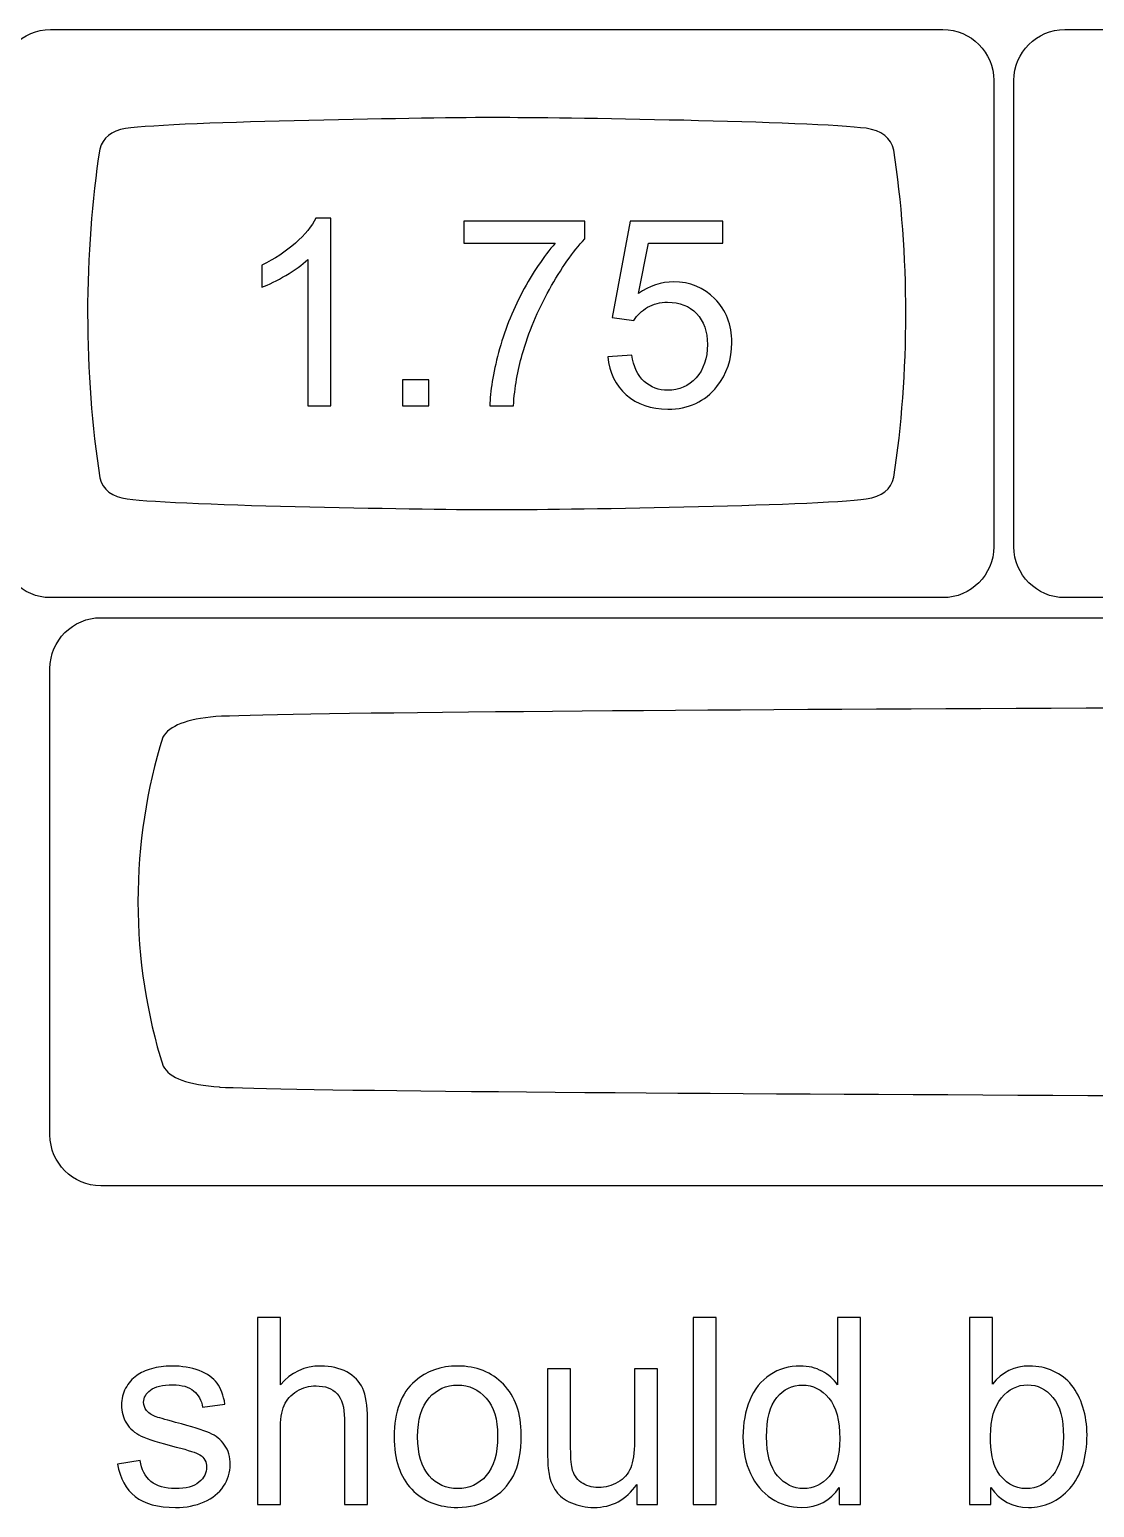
# Model space of a CAD drawing. Header units: millimetres. Extents: x -493 to 473, y -489 to 489.
# Drawn here: x -370.89 to -336.4, y 401.05 to 448.91 of the extents above; entities that cross this region are included whole.
import ezdxf

# ---------------------------------------------------------------- set-up
doc = ezdxf.new("R2010")
doc.units = ezdxf.units.MM
doc.header["$MEASUREMENT"] = 0
doc.layers.add('Layer 1', color=7, linetype='Continuous')

msp = doc.modelspace()

# ---------------------------------------------------------------- linework, layer by layer
at = {"layer": 'Layer 1', "color": 169}
for points in [[(-370.2105, 430.5147), (-370.2105, 430.5147), (-341.3031, 430.5147), (-341.3031, 430.5147), (-341.3031, 430.5147), (-340.3976, 430.5147), (-339.6568, 431.2555), (-339.6568, 432.161), (-339.6568, 432.161), (-339.6568, 432.161), (-339.6568, 447.2684), (-339.6568, 447.2684), (-339.6568, 447.2684), (-339.6568, 448.1739), (-340.3976, 448.9147), (-341.3031, 448.9147), (-341.3031, 448.9147), (-341.3031, 448.9147), (-370.2105, 448.9147), (-370.2105, 448.9147), (-370.2105, 448.9147), (-371.116, 448.9147), (-371.8568, 448.1739), (-371.8568, 447.2684), (-371.8568, 447.2684), (-371.8568, 447.2684), (-371.8568, 432.161), (-371.8568, 432.161), (-371.8568, 432.161), (-371.8568, 431.2555), (-371.116, 430.5147), (-370.2105, 430.5147)], [(-337.3605, 430.5147), (-337.3605, 430.5147), (-303.8531, 430.5147), (-303.8531, 430.5147), (-303.8531, 430.5147), (-302.9476, 430.5147), (-302.2068, 431.2555), (-302.2068, 432.161), (-302.2068, 432.161), (-302.2068, 432.161), (-302.2068, 447.2684), (-302.2068, 447.2684), (-302.2068, 447.2684), (-302.2068, 448.1739), (-302.9476, 448.9147), (-303.8531, 448.9147), (-303.8531, 448.9147), (-303.8531, 448.9147), (-337.3605, 448.9147), (-337.3605, 448.9147), (-337.3605, 448.9147), (-338.266, 448.9147), (-339.0068, 448.1739), (-339.0068, 447.2684), (-339.0068, 447.2684), (-339.0068, 447.2684), (-339.0068, 432.161), (-339.0068, 432.161), (-339.0068, 432.161), (-339.0068, 431.2555), (-338.266, 430.5147), (-337.3605, 430.5147)], [(-368.5793, 411.4647), (-368.5793, 411.4647), (-256.8717, 411.4647), (-256.8717, 411.4647), (-256.8717, 411.4647), (-255.9665, 411.4647), (-255.2255, 412.2055), (-255.2255, 413.111), (-255.2255, 413.111), (-255.2255, 413.111), (-255.2255, 428.2184), (-255.2255, 428.2184), (-255.2255, 428.2184), (-255.2255, 429.1239), (-255.9665, 429.8647), (-256.8717, 429.8647), (-256.8717, 429.8647), (-256.8717, 429.8647), (-368.5793, 429.8647), (-368.5793, 429.8647), (-368.5793, 429.8647), (-369.4845, 429.8647), (-370.2255, 429.1239), (-370.2255, 428.2184), (-370.2255, 428.2184), (-370.2255, 428.2184), (-370.2255, 413.111), (-370.2255, 413.111), (-370.2255, 413.111), (-370.2255, 412.2055), (-369.4845, 411.4647), (-368.5793, 411.4647)]]:
    msp.add_open_spline(points, degree=3, knots=[0, 0, 0, 0, 0.1111111, 0.1111111, 0.1111111, 0.1111111, 0.2222222, 0.2222222, 0.2222222, 0.2222222, 0.3333333, 0.3333333, 0.3333333, 0.3333333, 0.4444444, 0.4444444, 0.4444444, 0.4444444, 0.5555556, 0.5555556, 0.5555556, 0.5555556, 0.6666667, 0.6666667, 0.6666667, 0.6666667, 0.7777778, 0.7777778, 0.7777778, 0.7777778, 1, 1, 1, 1], dxfattribs=at)
at = {"layer": 'Layer 1', "color": 159}
for points in [[(-355.7568, 446.0641), (-353.8845, 446.0637), (-345.4592, 445.9416), (-343.7941, 445.716), (-343.7941, 445.716), (-343.7941, 445.716), (-343.7941, 445.716), (-343.7941, 445.716), (-343.7941, 445.716), (-343.2883, 445.6431), (-342.987, 445.4105), (-342.8962, 445.0058), (-342.8962, 445.0058), (-342.6449, 443.3529), (-342.5073, 441.5713), (-342.5069, 439.7136), (-342.5069, 439.7136), (-342.5065, 437.8559), (-342.6431, 436.0742), (-342.8937, 434.4213), (-342.8937, 434.4213), (-342.9841, 434.0171), (-343.2848, 433.7847), (-343.7896, 433.7118), (-343.7896, 433.7118), (-345.455, 433.4869), (-353.8919, 433.3639), (-355.7537, 433.3643), (-355.7537, 433.3643), (-357.6156, 433.3646), (-366.0567, 433.4879), (-367.7227, 433.7137), (-367.7227, 433.7137), (-367.7227, 433.7137), (-367.7226, 433.7141), (-367.7226, 433.7141), (-367.7226, 433.7141), (-368.2141, 433.7849), (-368.5126, 434.0066), (-368.6122, 434.3905), (-368.6122, 434.3905), (-368.8668, 436.0527), (-369.0063, 437.8448), (-369.0067, 439.7157), (-369.0067, 439.7157), (-369.0071, 441.5866), (-368.8684, 443.3819), (-368.6142, 445.0452), (-368.6142, 445.0452), (-368.518, 445.4121), (-368.2394, 445.6301), (-367.7834, 445.7093), (-367.7834, 445.7093), (-366.1011, 445.9393), (-357.6291, 446.0645), (-355.7568, 446.0641)], [(-312.7255, 427.0141), (-308.8722, 427.0137), (-264.1516, 426.8916), (-260.7248, 426.666), (-260.7248, 426.666), (-260.7248, 426.666), (-260.7248, 426.666), (-260.7248, 426.666), (-260.7248, 426.666), (-259.6838, 426.5931), (-259.0637, 426.3605), (-258.8769, 425.9558), (-258.8769, 425.9558), (-258.3597, 424.3028), (-258.0765, 422.5212), (-258.0757, 420.6636), (-258.0757, 420.6636), (-258.0749, 418.8059), (-258.356, 417.0242), (-258.8717, 415.3713), (-258.8717, 415.3713), (-259.0578, 414.9671), (-259.6766, 414.7347), (-260.7154, 414.6619), (-260.7154, 414.6619), (-264.143, 414.4369), (-308.8874, 414.3139), (-312.7192, 414.3143), (-312.7192, 414.3143), (-316.5509, 414.3146), (-361.3041, 414.4379), (-364.7327, 414.6636), (-364.7327, 414.6636), (-364.7327, 414.6636), (-364.7325, 414.6641), (-364.7325, 414.6641), (-364.7325, 414.6641), (-365.7441, 414.7349), (-366.3585, 414.9566), (-366.5635, 415.3405), (-366.5635, 415.3405), (-367.0874, 417.0027), (-367.3745, 418.7949), (-367.3753, 420.6657), (-367.3753, 420.6657), (-367.3761, 422.5366), (-367.0908, 424.3319), (-366.5675, 425.9952), (-366.5675, 425.9952), (-366.3696, 426.3621), (-365.7963, 426.58), (-364.8578, 426.6593), (-364.8578, 426.6593), (-361.3955, 426.8893), (-316.5788, 427.0145), (-312.7255, 427.0141)]]:
    msp.add_open_spline(points, degree=3, knots=[0, 0, 0, 0, 0.0666667, 0.0666667, 0.0666667, 0.0666667, 0.1333333, 0.1333333, 0.1333333, 0.1333333, 0.2, 0.2, 0.2, 0.2, 0.2666667, 0.2666667, 0.2666667, 0.2666667, 0.3333333, 0.3333333, 0.3333333, 0.3333333, 0.4, 0.4, 0.4, 0.4, 0.4666667, 0.4666667, 0.4666667, 0.4666667, 0.5333333, 0.5333333, 0.5333333, 0.5333333, 0.6, 0.6, 0.6, 0.6, 0.6666667, 0.6666667, 0.6666667, 0.6666667, 0.7333333, 0.7333333, 0.7333333, 0.7333333, 0.8, 0.8, 0.8, 0.8, 0.8666667, 0.8666667, 0.8666667, 0.8666667, 1, 1, 1, 1], dxfattribs=at)
at = {"layer": 'Layer 1', "color": 132}
for points, knots in [([(-361.1338, 436.7218), (-361.1338, 436.7218), (-361.8789, 436.7218), (-361.8789, 436.7218), (-361.8789, 436.7218), (-361.8789, 436.7218), (-361.8789, 441.4659), (-361.8789, 441.4659), (-361.8789, 441.4659), (-362.0581, 441.2938), (-362.2937, 441.123), (-362.5844, 440.9523), (-362.5844, 440.9523), (-362.8751, 440.7815), (-363.1376, 440.6531), (-363.369, 440.5685), (-363.369, 440.5685), (-363.369, 440.5685), (-363.369, 441.2881), (-363.369, 441.2881), (-363.369, 441.2881), (-362.9527, 441.4829), (-362.5887, 441.7199), (-362.2768, 441.9993), (-362.2768, 441.9993), (-361.965, 442.2773), (-361.7434, 442.5468), (-361.6136, 442.8093), (-361.6136, 442.8093), (-361.6136, 442.8093), (-361.1338, 442.8093), (-361.1338, 442.8093), (-361.1338, 442.8093), (-361.1338, 442.8093), (-361.1338, 436.7218), (-361.1338, 436.7218)], [0, 0, 0, 0, 0.1, 0.1, 0.1, 0.1, 0.2, 0.2, 0.2, 0.2, 0.3, 0.3, 0.3, 0.3, 0.4, 0.4, 0.4, 0.4, 0.5, 0.5, 0.5, 0.5, 0.6, 0.6, 0.6, 0.6, 0.7, 0.7, 0.7, 0.7, 0.8, 0.8, 0.8, 0.8, 1, 1, 1, 1]), ([(-356.8244, 441.9965), (-356.8244, 441.9965), (-356.8244, 442.7077), (-356.8244, 442.7077), (-356.8244, 442.7077), (-356.8244, 442.7077), (-352.9043, 442.7077), (-352.9043, 442.7077), (-352.9043, 442.7077), (-352.9043, 442.7077), (-352.9043, 442.132), (-352.9043, 442.132), (-352.9043, 442.132), (-353.2896, 441.7213), (-353.6734, 441.1752), (-354.0516, 440.4937), (-354.0516, 440.4937), (-354.4311, 439.8121), (-354.7232, 439.1108), (-354.9307, 438.3897), (-354.9307, 438.3897), (-355.0788, 437.8831), (-355.1748, 437.3258), (-355.2157, 436.7218), (-355.2157, 436.7218), (-355.2157, 436.7218), (-355.9777, 436.7218), (-355.9777, 436.7218), (-355.9777, 436.7218), (-355.9692, 437.1988), (-355.8761, 437.7759), (-355.6969, 438.4518), (-355.6969, 438.4518), (-355.5177, 439.1291), (-355.2623, 439.7811), (-354.9279, 440.409), (-354.9279, 440.409), (-354.5934, 441.0369), (-354.2378, 441.5661), (-353.8611, 441.9965), (-353.8611, 441.9965), (-353.8611, 441.9965), (-356.8244, 441.9965), (-356.8244, 441.9965)], [0, 0, 0, 0, 0.0833333, 0.0833333, 0.0833333, 0.0833333, 0.1666667, 0.1666667, 0.1666667, 0.1666667, 0.25, 0.25, 0.25, 0.25, 0.3333333, 0.3333333, 0.3333333, 0.3333333, 0.4166667, 0.4166667, 0.4166667, 0.4166667, 0.5, 0.5, 0.5, 0.5, 0.5833333, 0.5833333, 0.5833333, 0.5833333, 0.6666667, 0.6666667, 0.6666667, 0.6666667, 0.75, 0.75, 0.75, 0.75, 0.8333333, 0.8333333, 0.8333333, 0.8333333, 1, 1, 1, 1]), ([(-352.1579, 438.3135), (-352.1579, 438.3135), (-351.379, 438.3728), (-351.379, 438.3728), (-351.379, 438.3728), (-351.3211, 437.9932), (-351.1871, 437.7082), (-350.9782, 437.5162), (-350.9782, 437.5162), (-350.7694, 437.3258), (-350.514, 437.2298), (-350.2134, 437.2298), (-350.2134, 437.2298), (-349.8508, 437.2298), (-349.5474, 437.3653), (-349.3004, 437.6348), (-349.3004, 437.6348), (-349.0549, 437.9057), (-348.9321, 438.2641), (-348.9321, 438.71), (-348.9321, 438.71), (-348.9321, 439.1348), (-349.0492, 439.4692), (-349.2849, 439.7147), (-349.2849, 439.7147), (-349.5206, 439.9603), (-349.8324, 440.083), (-350.2205, 440.083), (-350.2205, 440.083), (-350.4618, 440.083), (-350.6777, 440.028), (-350.8696, 439.9179), (-350.8696, 439.9179), (-351.0601, 439.8079), (-351.2096, 439.6654), (-351.3197, 439.4904), (-351.3197, 439.4904), (-351.3197, 439.4904), (-352.0224, 439.592), (-352.0224, 439.592), (-352.0224, 439.592), (-352.0224, 439.592), (-351.4382, 442.7077), (-351.4382, 442.7077), (-351.4382, 442.7077), (-351.4382, 442.7077), (-348.4326, 442.7077), (-348.4326, 442.7077), (-348.4326, 442.7077), (-348.4326, 442.7077), (-348.4326, 441.9965), (-348.4326, 441.9965), (-348.4326, 441.9965), (-348.4326, 441.9965), (-350.8442, 441.9965), (-350.8442, 441.9965), (-350.8442, 441.9965), (-350.8442, 441.9965), (-351.1673, 440.361), (-351.1673, 440.361), (-351.1673, 440.361), (-350.8047, 440.6164), (-350.4237, 440.7434), (-350.0257, 440.7434), (-350.0257, 440.7434), (-349.498, 440.7434), (-349.0521, 440.56), (-348.6894, 440.1931), (-348.6894, 440.1931), (-348.3268, 439.8262), (-348.1447, 439.3549), (-348.1447, 438.7792), (-348.1447, 438.7792), (-348.1447, 438.2303), (-348.3042, 437.7561), (-348.6231, 437.3568), (-348.6231, 437.3568), (-349.0111, 436.8657), (-349.5417, 436.6202), (-350.2134, 436.6202), (-350.2134, 436.6202), (-350.7637, 436.6202), (-351.2125, 436.7754), (-351.561, 437.0845), (-351.561, 437.0845), (-351.9095, 437.3935), (-352.1085, 437.8027), (-352.1579, 438.3135)], [0, 0, 0, 0, 0.0434783, 0.0434783, 0.0434783, 0.0434783, 0.0869565, 0.0869565, 0.0869565, 0.0869565, 0.1304348, 0.1304348, 0.1304348, 0.1304348, 0.173913, 0.173913, 0.173913, 0.173913, 0.2173913, 0.2173913, 0.2173913, 0.2173913, 0.2608696, 0.2608696, 0.2608696, 0.2608696, 0.3043478, 0.3043478, 0.3043478, 0.3043478, 0.3478261, 0.3478261, 0.3478261, 0.3478261, 0.3913043, 0.3913043, 0.3913043, 0.3913043, 0.4347826, 0.4347826, 0.4347826, 0.4347826, 0.4782609, 0.4782609, 0.4782609, 0.4782609, 0.5217391, 0.5217391, 0.5217391, 0.5217391, 0.5652174, 0.5652174, 0.5652174, 0.5652174, 0.6086957, 0.6086957, 0.6086957, 0.6086957, 0.6521739, 0.6521739, 0.6521739, 0.6521739, 0.6956522, 0.6956522, 0.6956522, 0.6956522, 0.7391304, 0.7391304, 0.7391304, 0.7391304, 0.7826087, 0.7826087, 0.7826087, 0.7826087, 0.826087, 0.826087, 0.826087, 0.826087, 0.8695652, 0.8695652, 0.8695652, 0.8695652, 0.9130435, 0.9130435, 0.9130435, 0.9130435, 1, 1, 1, 1]), ([(-358.8041, 436.7218), (-358.8041, 436.7218), (-358.8041, 437.5685), (-358.8041, 437.5685), (-358.8041, 437.5685), (-358.8041, 437.5685), (-357.9575, 437.5685), (-357.9575, 437.5685), (-357.9575, 437.5685), (-357.9575, 437.5685), (-357.9575, 436.7218), (-357.9575, 436.7218), (-357.9575, 436.7218), (-357.9575, 436.7218), (-358.8041, 436.7218), (-358.8041, 436.7218)], [0, 0, 0, 0, 0.2, 0.2, 0.2, 0.2, 0.4, 0.4, 0.4, 0.4, 0.6, 0.6, 0.6, 0.6, 1, 1, 1, 1])]:
    msp.add_open_spline(points, degree=3, knots=knots, dxfattribs=at)
at = {"layer": 'Layer 1', "color": 250}
for points, knots in [([(-363.5086, 401.139), (-363.5086, 401.139), (-363.5086, 407.2011), (-363.5086, 407.2011), (-363.5086, 407.2011), (-363.5086, 407.2011), (-362.7635, 407.2011), (-362.7635, 407.2011), (-362.7635, 407.2011), (-362.7635, 407.2011), (-362.7635, 405.0195), (-362.7635, 405.0195), (-362.7635, 405.0195), (-362.4178, 405.4245), (-361.9818, 405.6263), (-361.454, 405.6263), (-361.454, 405.6263), (-361.1309, 405.6263), (-360.8501, 405.5628), (-360.6102, 405.4344), (-360.6102, 405.4344), (-360.3717, 405.306), (-360.201, 405.1296), (-360.098, 404.9038), (-360.098, 404.9038), (-359.995, 404.678), (-359.9442, 404.3493), (-359.9442, 403.9203), (-359.9442, 403.9203), (-359.9442, 403.9203), (-359.9442, 401.139), (-359.9442, 401.139), (-359.9442, 401.139), (-359.9442, 401.139), (-360.6892, 401.139), (-360.6892, 401.139), (-360.6892, 401.139), (-360.6892, 401.139), (-360.6892, 403.9175), (-360.6892, 403.9175), (-360.6892, 403.9175), (-360.6892, 404.2886), (-360.7697, 404.5595), (-360.9291, 404.7288), (-360.9291, 404.7288), (-361.09, 404.8982), (-361.3158, 404.9828), (-361.6093, 404.9828), (-361.6093, 404.9828), (-361.828, 404.9828), (-362.034, 404.9264), (-362.2273, 404.8121), (-362.2273, 404.8121), (-362.4206, 404.6978), (-362.5575, 404.5426), (-362.6408, 404.3464), (-362.6408, 404.3464), (-362.7226, 404.1517), (-362.7635, 403.8822), (-362.7635, 403.5379), (-362.7635, 403.5379), (-362.7635, 403.5379), (-362.7635, 401.139), (-362.7635, 401.139), (-362.7635, 401.139), (-362.7635, 401.139), (-363.5086, 401.139), (-363.5086, 401.139)], [0, 0, 0, 0, 0.0555556, 0.0555556, 0.0555556, 0.0555556, 0.1111111, 0.1111111, 0.1111111, 0.1111111, 0.1666667, 0.1666667, 0.1666667, 0.1666667, 0.2222222, 0.2222222, 0.2222222, 0.2222222, 0.2777778, 0.2777778, 0.2777778, 0.2777778, 0.3333333, 0.3333333, 0.3333333, 0.3333333, 0.3888889, 0.3888889, 0.3888889, 0.3888889, 0.4444444, 0.4444444, 0.4444444, 0.4444444, 0.5, 0.5, 0.5, 0.5, 0.5555556, 0.5555556, 0.5555556, 0.5555556, 0.6111111, 0.6111111, 0.6111111, 0.6111111, 0.6666667, 0.6666667, 0.6666667, 0.6666667, 0.7222222, 0.7222222, 0.7222222, 0.7222222, 0.7777778, 0.7777778, 0.7777778, 0.7777778, 0.8333333, 0.8333333, 0.8333333, 0.8333333, 0.8888889, 0.8888889, 0.8888889, 0.8888889, 1, 1, 1, 1]), ([(-349.3991, 401.139), (-349.3991, 401.139), (-349.3991, 407.2011), (-349.3991, 407.2011), (-349.3991, 407.2011), (-349.3991, 407.2011), (-348.6541, 407.2011), (-348.6541, 407.2011), (-348.6541, 407.2011), (-348.6541, 407.2011), (-348.6541, 401.139), (-348.6541, 401.139), (-348.6541, 401.139), (-348.6541, 401.139), (-349.3991, 401.139), (-349.3991, 401.139)], [0, 0, 0, 0, 0.2, 0.2, 0.2, 0.2, 0.4, 0.4, 0.4, 0.4, 0.6, 0.6, 0.6, 0.6, 1, 1, 1, 1]), ([(-344.6649, 401.139), (-344.6649, 401.139), (-344.6649, 401.6964), (-344.6649, 401.6964), (-344.6649, 401.6964), (-344.9429, 401.2632), (-345.3521, 401.0459), (-345.8926, 401.0459), (-345.8926, 401.0459), (-346.2425, 401.0459), (-346.5642, 401.1418), (-346.8563, 401.3351), (-346.8563, 401.3351), (-347.1498, 401.5271), (-347.377, 401.7966), (-347.5393, 402.1409), (-347.5393, 402.1409), (-347.7002, 402.4866), (-347.7806, 402.8831), (-347.7806, 403.3318), (-347.7806, 403.3318), (-347.7806, 403.7693), (-347.7072, 404.1658), (-347.5619, 404.5228), (-347.5619, 404.5228), (-347.4151, 404.8784), (-347.1964, 405.1522), (-346.9043, 405.3413), (-346.9043, 405.3413), (-346.6136, 405.5318), (-346.2862, 405.6263), (-345.9264, 405.6263), (-345.9264, 405.6263), (-345.6611, 405.6263), (-345.4255, 405.5699), (-345.2195, 405.4584), (-345.2195, 405.4584), (-345.0134, 405.3469), (-344.8455, 405.2001), (-344.7157, 405.0209), (-344.7157, 405.0209), (-344.7157, 405.0209), (-344.7157, 407.2011), (-344.7157, 407.2011), (-344.7157, 407.2011), (-344.7157, 407.2011), (-343.9706, 407.2011), (-343.9706, 407.2011), (-343.9706, 407.2011), (-343.9706, 407.2011), (-343.9706, 401.139), (-343.9706, 401.139), (-343.9706, 401.139), (-343.9706, 401.139), (-344.6649, 401.139), (-344.6649, 401.139)], [0, 0, 0, 0, 0.0666667, 0.0666667, 0.0666667, 0.0666667, 0.1333333, 0.1333333, 0.1333333, 0.1333333, 0.2, 0.2, 0.2, 0.2, 0.2666667, 0.2666667, 0.2666667, 0.2666667, 0.3333333, 0.3333333, 0.3333333, 0.3333333, 0.4, 0.4, 0.4, 0.4, 0.4666667, 0.4666667, 0.4666667, 0.4666667, 0.5333333, 0.5333333, 0.5333333, 0.5333333, 0.6, 0.6, 0.6, 0.6, 0.6666667, 0.6666667, 0.6666667, 0.6666667, 0.7333333, 0.7333333, 0.7333333, 0.7333333, 0.8, 0.8, 0.8, 0.8, 0.8666667, 0.8666667, 0.8666667, 0.8666667, 1, 1, 1, 1]), ([(-339.7543, 401.139), (-339.7543, 401.139), (-340.4486, 401.139), (-340.4486, 401.139), (-340.4486, 401.139), (-340.4486, 401.139), (-340.4486, 407.2011), (-340.4486, 407.2011), (-340.4486, 407.2011), (-340.4486, 407.2011), (-339.7035, 407.2011), (-339.7035, 407.2011), (-339.7035, 407.2011), (-339.7035, 407.2011), (-339.7035, 405.0379), (-339.7035, 405.0379), (-339.7035, 405.0379), (-339.3888, 405.4302), (-338.9881, 405.6263), (-338.4998, 405.6263), (-338.4998, 405.6263), (-338.2303, 405.6263), (-337.9735, 405.5727), (-337.7322, 405.464), (-337.7322, 405.464), (-337.4909, 405.3554), (-337.2934, 405.2016), (-337.1367, 405.0054), (-337.1367, 405.0054), (-336.9815, 404.8079), (-336.8587, 404.5708), (-336.7712, 404.2928), (-336.7712, 404.2928), (-336.6823, 404.0162), (-336.6386, 403.7185), (-336.6386, 403.4024), (-336.6386, 403.4024), (-336.6386, 402.6517), (-336.8249, 402.0703), (-337.196, 401.6611), (-337.196, 401.6611), (-337.5685, 401.2505), (-338.0144, 401.0459), (-338.5351, 401.0459), (-338.5351, 401.0459), (-339.053, 401.0459), (-339.4594, 401.2618), (-339.7543, 401.6922), (-339.7543, 401.6922), (-339.7543, 401.6922), (-339.7543, 401.139), (-339.7543, 401.139)], [0, 0, 0, 0, 0.0714286, 0.0714286, 0.0714286, 0.0714286, 0.1428571, 0.1428571, 0.1428571, 0.1428571, 0.2142857, 0.2142857, 0.2142857, 0.2142857, 0.2857143, 0.2857143, 0.2857143, 0.2857143, 0.3571429, 0.3571429, 0.3571429, 0.3571429, 0.4285714, 0.4285714, 0.4285714, 0.4285714, 0.5, 0.5, 0.5, 0.5, 0.5714286, 0.5714286, 0.5714286, 0.5714286, 0.6428571, 0.6428571, 0.6428571, 0.6428571, 0.7142857, 0.7142857, 0.7142857, 0.7142857, 0.7857143, 0.7857143, 0.7857143, 0.7857143, 0.8571429, 0.8571429, 0.8571429, 0.8571429, 1, 1, 1, 1]), ([(-368.0382, 402.4513), (-368.0382, 402.4513), (-367.3016, 402.5699), (-367.3016, 402.5699), (-367.3016, 402.5699), (-367.2607, 402.2749), (-367.145, 402.0492), (-366.9559, 401.8911), (-366.9559, 401.8911), (-366.7668, 401.7345), (-366.5015, 401.6555), (-366.1629, 401.6555), (-366.1629, 401.6555), (-365.82, 401.6555), (-365.566, 401.7246), (-365.3995, 401.8643), (-365.3995, 401.8643), (-365.2344, 402.0026), (-365.1511, 402.1663), (-365.1511, 402.354), (-365.1511, 402.354), (-365.1511, 402.5219), (-365.2259, 402.6545), (-365.3741, 402.7505), (-365.3741, 402.7505), (-365.4785, 402.8168), (-365.7325, 402.9001), (-366.1361, 403.0031), (-366.1361, 403.0031), (-366.6808, 403.1399), (-367.0575, 403.2585), (-367.2692, 403.3587), (-367.2692, 403.3587), (-367.4794, 403.4603), (-367.6389, 403.5985), (-367.7475, 403.7763), (-367.7475, 403.7763), (-367.8562, 403.9527), (-367.9112, 404.1489), (-367.9112, 404.3634), (-367.9112, 404.3634), (-367.9112, 404.5595), (-367.8661, 404.7401), (-367.7772, 404.9066), (-367.7772, 404.9066), (-367.6869, 405.0731), (-367.5655, 405.2114), (-367.4117, 405.3215), (-367.4117, 405.3215), (-367.296, 405.4062), (-367.138, 405.4781), (-366.939, 405.5374), (-366.939, 405.5374), (-366.7386, 405.5967), (-366.5255, 405.6263), (-366.2969, 405.6263), (-366.2969, 405.6263), (-365.9526, 405.6263), (-365.6507, 405.5769), (-365.391, 405.4767), (-365.391, 405.4767), (-365.13, 405.3779), (-364.938, 405.2425), (-364.8139, 405.0731), (-364.8139, 405.0731), (-364.6911, 404.9024), (-364.605, 404.6752), (-364.5585, 404.3902), (-364.5585, 404.3902), (-364.5585, 404.3902), (-365.2866, 404.2886), (-365.2866, 404.2886), (-365.2866, 404.2886), (-365.319, 404.5172), (-365.415, 404.6964), (-365.573, 404.8248), (-365.573, 404.8248), (-365.7311, 404.9532), (-365.954, 405.0167), (-366.2433, 405.0167), (-366.2433, 405.0167), (-366.5834, 405.0167), (-366.8275, 404.9603), (-366.9729, 404.8474), (-366.9729, 404.8474), (-367.1182, 404.7345), (-367.1916, 404.6018), (-367.1916, 404.4509), (-367.1916, 404.4509), (-367.1916, 404.3549), (-367.1619, 404.2674), (-367.1013, 404.1898), (-367.1013, 404.1898), (-367.0406, 404.1108), (-366.946, 404.0445), (-366.8162, 403.9922), (-366.8162, 403.9922), (-366.7414, 403.964), (-366.5241, 403.9005), (-366.1601, 403.8017), (-366.1601, 403.8017), (-365.6351, 403.662), (-365.2682, 403.5463), (-365.0594, 403.4574), (-365.0594, 403.4574), (-364.8506, 403.3685), (-364.6869, 403.2373), (-364.5683, 403.068), (-364.5683, 403.068), (-364.4484, 402.8972), (-364.3891, 402.6856), (-364.3891, 402.4316), (-364.3891, 402.4316), (-364.3891, 402.1846), (-364.4611, 401.9518), (-364.6064, 401.7331), (-364.6064, 401.7331), (-364.7518, 401.5144), (-364.9606, 401.345), (-365.233, 401.2251), (-365.233, 401.2251), (-365.5067, 401.1051), (-365.8158, 401.0459), (-366.1601, 401.0459), (-366.1601, 401.0459), (-366.7301, 401.0459), (-367.1662, 401.1644), (-367.4653, 401.4001), (-367.4653, 401.4001), (-367.7645, 401.6371), (-367.955, 401.9871), (-368.0382, 402.4513)], [0, 0, 0, 0, 0.0294118, 0.0294118, 0.0294118, 0.0294118, 0.0588235, 0.0588235, 0.0588235, 0.0588235, 0.0882353, 0.0882353, 0.0882353, 0.0882353, 0.1176471, 0.1176471, 0.1176471, 0.1176471, 0.1470588, 0.1470588, 0.1470588, 0.1470588, 0.1764706, 0.1764706, 0.1764706, 0.1764706, 0.2058824, 0.2058824, 0.2058824, 0.2058824, 0.2352941, 0.2352941, 0.2352941, 0.2352941, 0.2647059, 0.2647059, 0.2647059, 0.2647059, 0.2941176, 0.2941176, 0.2941176, 0.2941176, 0.3235294, 0.3235294, 0.3235294, 0.3235294, 0.3529412, 0.3529412, 0.3529412, 0.3529412, 0.3823529, 0.3823529, 0.3823529, 0.3823529, 0.4117647, 0.4117647, 0.4117647, 0.4117647, 0.4411765, 0.4411765, 0.4411765, 0.4411765, 0.4705882, 0.4705882, 0.4705882, 0.4705882, 0.5, 0.5, 0.5, 0.5, 0.5294118, 0.5294118, 0.5294118, 0.5294118, 0.5588235, 0.5588235, 0.5588235, 0.5588235, 0.5882353, 0.5882353, 0.5882353, 0.5882353, 0.6176471, 0.6176471, 0.6176471, 0.6176471, 0.6470588, 0.6470588, 0.6470588, 0.6470588, 0.6764706, 0.6764706, 0.6764706, 0.6764706, 0.7058824, 0.7058824, 0.7058824, 0.7058824, 0.7352941, 0.7352941, 0.7352941, 0.7352941, 0.7647059, 0.7647059, 0.7647059, 0.7647059, 0.7941176, 0.7941176, 0.7941176, 0.7941176, 0.8235294, 0.8235294, 0.8235294, 0.8235294, 0.8529412, 0.8529412, 0.8529412, 0.8529412, 0.8823529, 0.8823529, 0.8823529, 0.8823529, 0.9117647, 0.9117647, 0.9117647, 0.9117647, 0.9411765, 0.9411765, 0.9411765, 0.9411765, 1, 1, 1, 1]), ([(-359.0792, 403.3361), (-359.0792, 404.1475), (-358.8534, 404.7486), (-358.4005, 405.1395), (-358.4005, 405.1395), (-358.0237, 405.464), (-357.5623, 405.6263), (-357.019, 405.6263), (-357.019, 405.6263), (-356.4165, 405.6263), (-355.9226, 405.4287), (-355.5388, 405.0336), (-355.5388, 405.0336), (-355.1563, 404.6399), (-354.9644, 404.0938), (-354.9644, 403.3982), (-354.9644, 403.3982), (-354.9644, 402.8337), (-355.0491, 402.3906), (-355.2184, 402.0675), (-355.2184, 402.0675), (-355.3878, 401.7444), (-355.6347, 401.4932), (-355.9593, 401.314), (-355.9593, 401.314), (-356.2824, 401.1348), (-356.6366, 401.0459), (-357.019, 401.0459), (-357.019, 401.0459), (-357.6342, 401.0459), (-358.1309, 401.242), (-358.5105, 401.6357), (-358.5105, 401.6357), (-358.8901, 402.0294), (-359.0792, 402.5967), (-359.0792, 403.3361)], [0, 0, 0, 0, 0.1, 0.1, 0.1, 0.1, 0.2, 0.2, 0.2, 0.2, 0.3, 0.3, 0.3, 0.3, 0.4, 0.4, 0.4, 0.4, 0.5, 0.5, 0.5, 0.5, 0.6, 0.6, 0.6, 0.6, 0.7, 0.7, 0.7, 0.7, 0.8, 0.8, 0.8, 0.8, 1, 1, 1, 1]), ([(-351.2208, 401.139), (-351.2208, 401.139), (-351.2208, 401.7923), (-351.2208, 401.7923), (-351.2208, 401.7923), (-351.5623, 401.2942), (-352.0252, 401.0459), (-352.6108, 401.0459), (-352.6108, 401.0459), (-352.869, 401.0459), (-353.1103, 401.0953), (-353.3347, 401.194), (-353.3347, 401.194), (-353.559, 401.2942), (-353.7255, 401.4184), (-353.8342, 401.568), (-353.8342, 401.568), (-353.9428, 401.719), (-354.019, 401.9024), (-354.0628, 402.1197), (-354.0628, 402.1197), (-354.0924, 402.2665), (-354.1079, 402.4979), (-354.1079, 402.814), (-354.1079, 402.814), (-354.1079, 402.814), (-354.1079, 405.5332), (-354.1079, 405.5332), (-354.1079, 405.5332), (-354.1079, 405.5332), (-353.3629, 405.5332), (-353.3629, 405.5332), (-353.3629, 405.5332), (-353.3629, 405.5332), (-353.3629, 403.1018), (-353.3629, 403.1018), (-353.3629, 403.1018), (-353.3629, 402.7138), (-353.3474, 402.4513), (-353.3177, 402.3173), (-353.3177, 402.3173), (-353.2712, 402.1211), (-353.1724, 401.9687), (-353.02, 401.8572), (-353.02, 401.8572), (-352.869, 401.7458), (-352.6827, 401.6893), (-352.4598, 401.6893), (-352.4598, 401.6893), (-352.2368, 401.6893), (-352.028, 401.7458), (-351.8332, 401.8601), (-351.8332, 401.8601), (-351.6385, 401.9744), (-351.5002, 402.131), (-351.4184, 402.3271), (-351.4184, 402.3271), (-351.3379, 402.5233), (-351.297, 402.8097), (-351.297, 403.1837), (-351.297, 403.1837), (-351.297, 403.1837), (-351.297, 405.5332), (-351.297, 405.5332), (-351.297, 405.5332), (-351.297, 405.5332), (-350.552, 405.5332), (-350.552, 405.5332), (-350.552, 405.5332), (-350.552, 405.5332), (-350.552, 401.139), (-350.552, 401.139), (-350.552, 401.139), (-350.552, 401.139), (-351.2208, 401.139), (-351.2208, 401.139)], [0, 0, 0, 0, 0.05, 0.05, 0.05, 0.05, 0.1, 0.1, 0.1, 0.1, 0.15, 0.15, 0.15, 0.15, 0.2, 0.2, 0.2, 0.2, 0.25, 0.25, 0.25, 0.25, 0.3, 0.3, 0.3, 0.3, 0.35, 0.35, 0.35, 0.35, 0.4, 0.4, 0.4, 0.4, 0.45, 0.45, 0.45, 0.45, 0.5, 0.5, 0.5, 0.5, 0.55, 0.55, 0.55, 0.55, 0.6, 0.6, 0.6, 0.6, 0.65, 0.65, 0.65, 0.65, 0.7, 0.7, 0.7, 0.7, 0.75, 0.75, 0.75, 0.75, 0.8, 0.8, 0.8, 0.8, 0.85, 0.85, 0.85, 0.85, 0.9, 0.9, 0.9, 0.9, 1, 1, 1, 1]), ([(-358.3172, 403.3347), (-358.3172, 402.7731), (-358.1944, 402.3525), (-357.9489, 402.0746), (-357.9489, 402.0746), (-357.702, 401.7952), (-357.3929, 401.6555), (-357.019, 401.6555), (-357.019, 401.6555), (-356.6493, 401.6555), (-356.3417, 401.7952), (-356.0947, 402.076), (-356.0947, 402.076), (-355.8492, 402.3568), (-355.7264, 402.7843), (-355.7264, 403.3587), (-355.7264, 403.3587), (-355.7264, 403.9005), (-355.8506, 404.3112), (-356.0975, 404.5891), (-356.0975, 404.5891), (-356.3445, 404.8685), (-356.6521, 405.0082), (-357.019, 405.0082), (-357.019, 405.0082), (-357.3929, 405.0082), (-357.702, 404.8699), (-357.9489, 404.592), (-357.9489, 404.592), (-358.1944, 404.314), (-358.3172, 403.8949), (-358.3172, 403.3347)], [0, 0, 0, 0, 0.1111111, 0.1111111, 0.1111111, 0.1111111, 0.2222222, 0.2222222, 0.2222222, 0.2222222, 0.3333333, 0.3333333, 0.3333333, 0.3333333, 0.4444444, 0.4444444, 0.4444444, 0.4444444, 0.5555556, 0.5555556, 0.5555556, 0.5555556, 0.6666667, 0.6666667, 0.6666667, 0.6666667, 0.7777778, 0.7777778, 0.7777778, 0.7777778, 1, 1, 1, 1]), ([(-347.0186, 403.3304), (-347.0186, 402.7688), (-346.9001, 402.3497), (-346.6616, 402.0717), (-346.6616, 402.0717), (-346.4245, 401.7938), (-346.1437, 401.6555), (-345.8206, 401.6555), (-345.8206, 401.6555), (-345.4946, 401.6555), (-345.218, 401.7881), (-344.9894, 402.0534), (-344.9894, 402.0534), (-344.7623, 402.3187), (-344.648, 402.7237), (-344.648, 403.2683), (-344.648, 403.2683), (-344.648, 403.8667), (-344.7637, 404.3069), (-344.9965, 404.5877), (-344.9965, 404.5877), (-345.2279, 404.8685), (-345.5144, 405.0082), (-345.8545, 405.0082), (-345.8545, 405.0082), (-346.1861, 405.0082), (-346.4626, 404.8742), (-346.6856, 404.6047), (-346.6856, 404.6047), (-346.9071, 404.3351), (-347.0186, 403.9104), (-347.0186, 403.3304)], [0, 0, 0, 0, 0.1111111, 0.1111111, 0.1111111, 0.1111111, 0.2222222, 0.2222222, 0.2222222, 0.2222222, 0.3333333, 0.3333333, 0.3333333, 0.3333333, 0.4444444, 0.4444444, 0.4444444, 0.4444444, 0.5555556, 0.5555556, 0.5555556, 0.5555556, 0.6666667, 0.6666667, 0.6666667, 0.6666667, 0.7777778, 0.7777778, 0.7777778, 0.7777778, 1, 1, 1, 1]), ([(-339.7628, 403.3685), (-339.7628, 402.8436), (-339.6908, 402.464), (-339.5483, 402.2298), (-339.5483, 402.2298), (-339.314, 401.8474), (-338.998, 401.6555), (-338.5986, 401.6555), (-338.5986, 401.6555), (-338.2727, 401.6555), (-337.9918, 401.7966), (-337.7562, 402.0788), (-337.7562, 402.0788), (-337.5191, 402.361), (-337.4006, 402.7815), (-337.4006, 403.3403), (-337.4006, 403.3403), (-337.4006, 403.9132), (-337.5135, 404.3351), (-337.7407, 404.6075), (-337.7407, 404.6075), (-337.9679, 404.8798), (-338.243, 405.0167), (-338.5648, 405.0167), (-338.5648, 405.0167), (-338.8907, 405.0167), (-339.1715, 404.8756), (-339.4072, 404.5934), (-339.4072, 404.5934), (-339.6442, 404.3112), (-339.7628, 403.9033), (-339.7628, 403.3685)], [0, 0, 0, 0, 0.1111111, 0.1111111, 0.1111111, 0.1111111, 0.2222222, 0.2222222, 0.2222222, 0.2222222, 0.3333333, 0.3333333, 0.3333333, 0.3333333, 0.4444444, 0.4444444, 0.4444444, 0.4444444, 0.5555556, 0.5555556, 0.5555556, 0.5555556, 0.6666667, 0.6666667, 0.6666667, 0.6666667, 0.7777778, 0.7777778, 0.7777778, 0.7777778, 1, 1, 1, 1])]:
    msp.add_open_spline(points, degree=3, knots=knots, dxfattribs=at)

doc.saveas('drawing.dxf')
